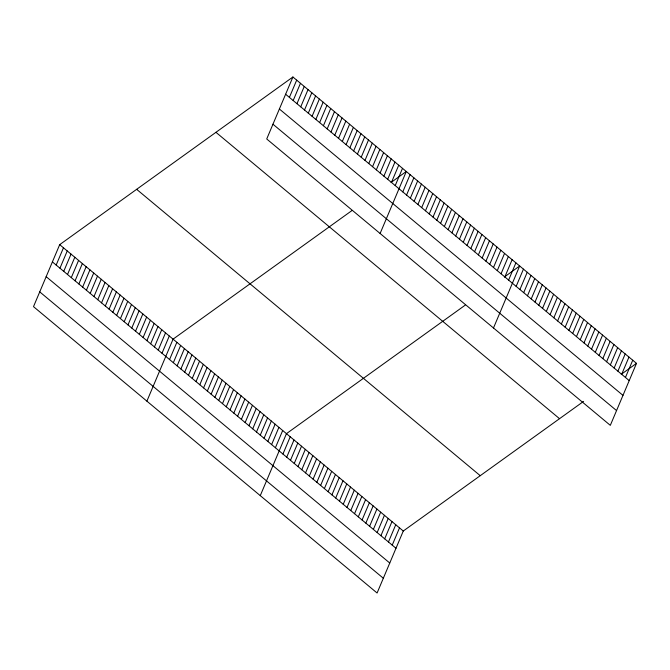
<?xml version="1.0" encoding="UTF-8"?>
<svg xmlns="http://www.w3.org/2000/svg" width="670" height="670" viewBox="0 0 670 670"><rect width="100%" height="100%" fill="white"/><g stroke="black" fill="none" stroke-linecap="round" stroke-linejoin="round"><path stroke-width="1" d="M292.907 76.991L266.719 138.983L610.311 425.35L636.5 363.358L292.907 76.991L59.689 244.651L33.5 306.642L377.093 593.009L403.281 531.017L583.587 401.389M56.179 265.052L63.466 247.799M59.957 268.201L67.243 250.948M63.742 271.35L71.028 254.106M67.519 274.499L74.805 257.255M71.296 277.648L78.583 260.404M75.082 280.797L82.36 263.553M78.859 283.954L86.145 266.702M82.636 287.103L89.922 269.851M86.413 290.252L93.7 273M90.199 293.401L97.485 276.149M93.976 296.55L101.262 279.298M97.753 299.699L105.039 282.455M101.538 302.848L108.816 285.604M105.316 305.997L112.602 288.753M109.093 309.146L116.379 291.902M112.87 312.304L120.156 295.051M116.655 315.453L123.942 298.2M120.433 318.602L127.719 301.349M124.21 321.751L131.496 304.498M127.987 324.9L135.273 307.656M131.772 328.049L139.059 310.805M135.549 331.198L142.836 313.954M139.327 334.347L146.613 317.103M143.112 337.504L150.398 320.252M146.889 340.653L154.175 323.401M150.666 343.802L157.952 326.55M154.443 346.951L161.73 329.699M158.229 350.1L165.515 332.848M162.006 353.249L169.292 336.005M146.889 401.146L173.069 339.154L351.775 210.681M169.569 359.547L176.855 342.303M173.346 362.696L180.632 345.452M289.398 97.393L296.684 80.14M177.123 365.853L184.409 348.601M293.184 100.542L300.47 83.289M180.9 369.003L188.186 351.75M296.961 103.691L304.247 86.447M184.686 372.151L191.972 354.899M300.738 106.84L308.024 89.596M188.463 375.3L195.749 358.048M304.523 109.989L311.81 92.745M192.24 378.45L199.526 361.205M308.3 113.138L315.587 95.894M196.025 381.599L203.311 364.354M312.078 116.295L319.364 99.043M199.802 384.748L207.089 367.503M315.855 119.444L323.141 102.192M203.58 387.897L210.866 370.652M319.64 122.593L326.927 105.341M207.357 391.054L214.643 373.801M323.417 125.742L330.704 108.49M211.142 394.203L218.428 376.95M327.195 128.891L334.481 111.639M214.919 397.352L222.206 380.099M330.98 132.04L338.266 114.796M218.696 400.501L225.983 383.248M334.757 135.189L342.043 117.945M222.482 403.65L229.768 386.397M338.534 138.338L345.821 121.094M226.259 406.799L233.545 389.555M342.311 141.487L349.598 124.243M230.036 409.948L237.322 392.704M346.097 144.645L353.383 127.392M233.813 413.097L241.1 395.853M349.874 147.794L357.16 130.541M237.599 416.246L244.885 399.002M353.651 150.943L360.937 133.69M241.376 419.403L248.662 402.151M357.437 154.092L364.723 136.839M245.153 422.552L252.439 405.3M361.214 157.241L368.5 139.996M248.939 425.701L256.225 408.449M364.991 160.39L372.277 143.145M252.716 428.85L260.002 411.598M368.768 163.539L376.054 146.294M256.493 431.999L263.779 414.755M372.553 166.688L379.84 149.444M260.27 435.148L267.556 417.904M376.331 169.845L383.617 152.593M264.055 438.297L271.342 421.053M380.108 172.994L387.394 155.742M267.833 441.446L275.119 424.202M383.893 176.143L391.18 158.891M271.61 444.604L278.896 427.351M387.67 179.292L394.957 162.04M275.395 447.753L282.681 430.5M391.447 182.441L398.734 165.189M260.27 495.641L286.459 433.649L465.164 305.185M395.225 185.59L402.511 168.346M282.941 454.042L290.227 436.79M380.108 233.487L406.296 171.495L391.062 182.441M286.71 457.183L293.996 439.93M402.787 191.888L410.074 174.644M290.478 460.324L297.765 443.071M406.564 195.037L413.851 177.793M294.247 463.464L301.534 446.212M410.35 198.194L417.636 180.942M298.016 466.605L305.302 449.352M414.127 201.343L421.413 184.091M301.785 469.745L309.071 452.493M417.904 204.492L425.19 187.24M305.553 472.886L312.84 455.633M421.681 207.641L428.968 190.389M309.322 476.027L316.609 458.774M425.467 210.79L432.753 193.546M313.091 479.167L320.377 461.915M429.244 213.939L436.53 196.695M316.851 482.308L324.138 465.055M433.021 217.088L440.307 199.844M320.62 485.449L327.906 468.196M436.806 220.237L444.093 202.993M324.389 488.589L331.675 471.337M440.584 223.395L447.87 206.142M328.158 491.73L335.444 474.477M444.361 226.544L451.647 209.291M331.926 494.87L339.213 477.618M448.138 229.693L455.424 212.44M335.695 498.011L342.981 480.758M451.923 232.842L459.21 215.589M339.464 501.152L346.75 483.899M455.701 235.991L462.987 218.738M343.233 504.292L350.519 487.04M459.478 239.14L466.764 221.896M347.001 507.433L354.288 490.18M463.263 242.289L470.549 225.045M350.77 510.574L358.056 493.321M467.04 245.438L474.327 228.194M354.539 513.714L361.825 496.47M470.817 248.587L478.104 231.343M358.308 516.855L365.594 499.611M474.594 251.744L481.881 234.492M362.076 519.995L369.363 502.751M478.38 254.893L485.666 237.641M365.845 523.136L373.131 505.892M482.157 258.042L489.443 240.79M369.614 526.277L376.9 509.032M485.934 261.191L493.22 243.939M373.383 529.417L380.669 512.173M489.72 264.34L496.998 247.096M377.151 532.558L384.438 515.314M493.497 267.489L500.783 250.245M380.92 535.698L388.206 518.454M497.274 270.638L504.56 253.394M384.689 538.839L391.975 521.595M501.051 273.787L508.337 256.543M388.458 541.98L395.744 524.736M504.837 276.945L512.123 259.692M392.226 545.12L399.513 527.876M508.614 280.094L515.9 262.841M493.489 327.982L519.677 265.99L504.443 276.945M516.16 286.383L523.446 269.131M519.928 289.524L527.215 272.271M523.697 292.664L530.983 275.412M527.466 295.805L534.752 278.553M531.235 298.946L538.521 281.693M535.003 302.086L542.29 284.834M538.772 305.227L546.058 287.974M542.541 308.368L549.827 291.115M546.31 311.508L553.596 294.256M550.078 314.649L557.365 297.396M553.847 317.789L561.133 300.537M557.616 320.93L564.902 303.678M561.385 324.071L568.671 306.818M565.153 327.211L572.44 309.959M568.922 330.352L576.208 313.099M572.691 333.493L579.977 316.24M576.46 336.633L583.746 319.381M580.228 339.774L587.515 322.521M583.989 342.914L591.275 325.67M587.757 346.055L595.044 328.811M591.526 349.196L598.812 331.952M595.295 352.336L602.581 335.092M599.064 355.477L606.35 338.233M602.832 358.618L610.119 341.373M606.601 361.758L613.888 344.514M610.37 364.899L617.656 347.655M614.139 368.039L621.425 350.795M617.908 371.18L625.194 353.936M621.676 374.321L628.962 357.077M625.445 377.461L632.731 360.217M621.266 374.304L636.5 363.358M285.621 94.244L629.214 380.602M279.382 109.009L622.974 395.367M272.958 124.218L616.551 410.584M215.949 132.317L559.534 418.683M136.647 189.325L480.239 475.683M59.689 244.651L403.281 531.017M52.402 261.903L395.995 548.261M46.163 276.668L389.756 563.026M39.739 291.877L383.332 578.244"/></g></svg>
